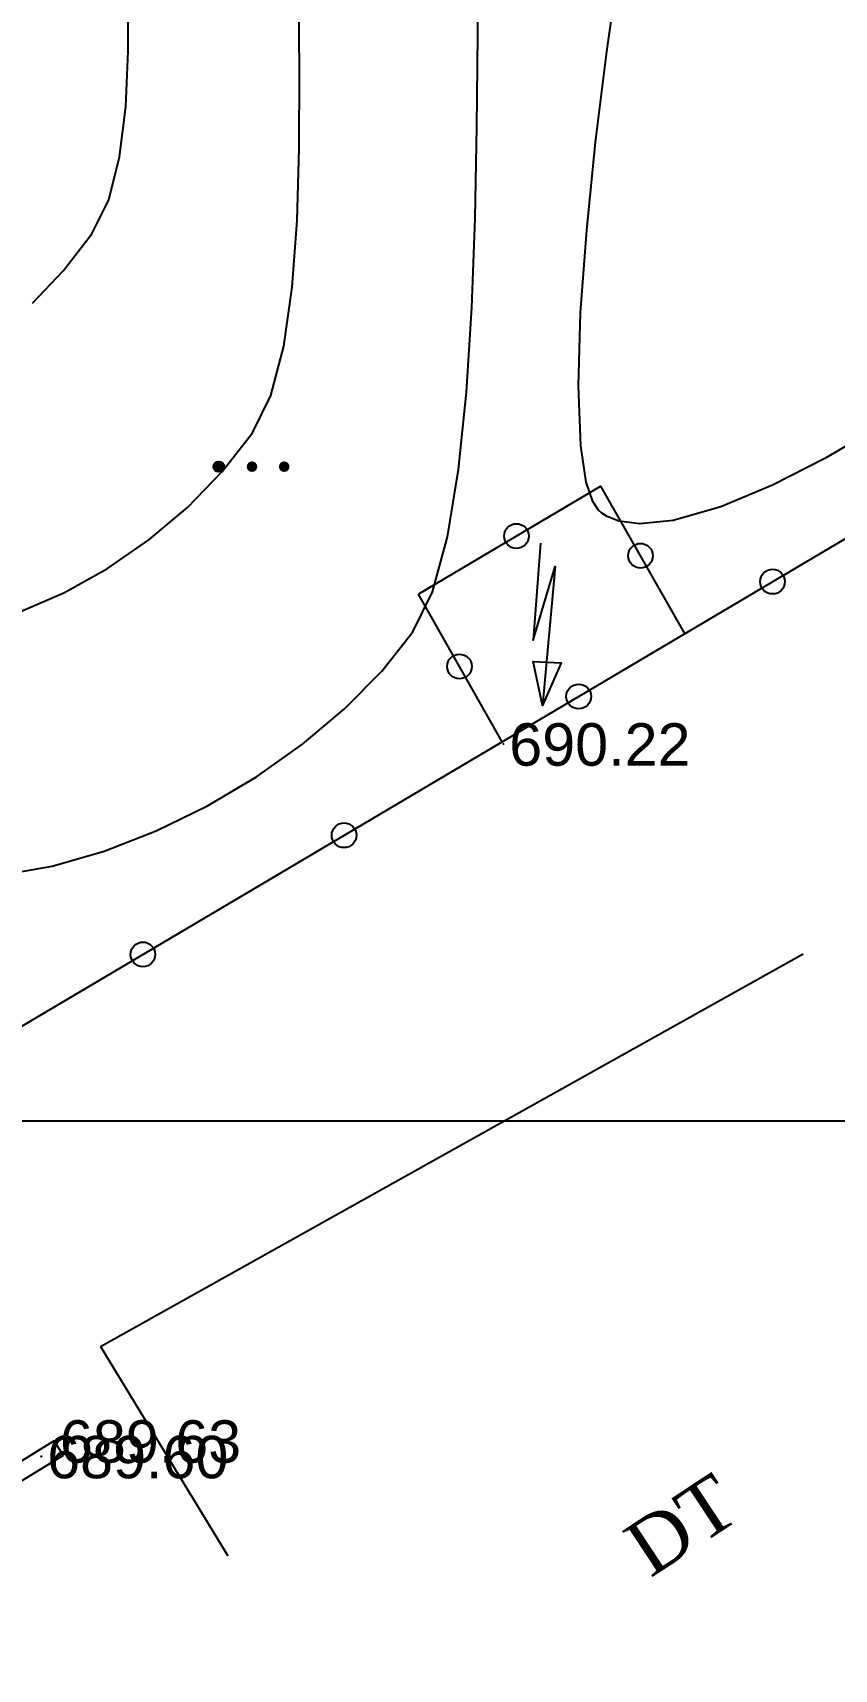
# Model space of a CAD drawing. Header units: feet. Extents: x 3381 to 683417, y 675186 to 4372291.
# Drawn here: x 682778.99 to 682797.89, y 4371929.95 to 4371968.52 of the extents above; entities that cross this region are included whole.
import ezdxf

# ---------------------------------------------------------------- set-up
doc = ezdxf.new("R2010")
doc.units = ezdxf.units.FT
doc.header["$MEASUREMENT"] = 0
doc.header["$PDMODE"] = 34
doc.header["$PDSIZE"] = 0.01
doc.layers.get('0').update_dxf_attribs({"linetype": 'CONTINUOUS'})
for name, color, linetype in [('0_Point_Height', 2, 'CONTINUOUS'), ('0_Point_Point', 7, 'CONTINUOUS'), ('col bitkisi', 7, 'CONTINUOUS'), ('Yazilar', 7, 'CONTINUOUS')]:
    doc.layers.add(name, color=color, linetype=linetype)
for name, color, linetype, lineweight in [('ANA HORIZONTAL', 24, 'CONTINUOUS', 30), ('das tikili', 5, 'CONTINUOUS', 0), ('HORIZANTAL', 24, 'CONTINUOUS', 13), ('km setka', 170, 'CONTINUOUS', 15)]:
    doc.layers.add(name, color=color, linetype=linetype, lineweight=lineweight)
doc.styles.get("Standard").update_dxf_attribs({"font": 'arial.ttf', "height": 1.5})

msp = doc.modelspace()

# ---------------------------------------------------------------- hatches: boundary and pattern name
at = {"layer": 'col bitkisi', "lineweight": 25, "ltscale": 1.5}
h = msp.add_hatch(color=256, dxfattribs=at)
edge = h.paths.add_edge_path()
edge.add_arc((682783.382, 4371958.297), 0.125, 0, 360)
h = msp.add_hatch(color=256, dxfattribs=at)
edge = h.paths.add_edge_path()
edge.add_arc((682784.164, 4371958.297), 0.125, 0, 360)
h = msp.add_hatch(color=256, dxfattribs=at)
edge = h.paths.add_edge_path()
edge.add_arc((682784.923, 4371958.297), 0.125, 0, 360)

# ---------------------------------------------------------------- linework, layer by layer
at = {"linetype": 'Continuous', "lineweight": 25}
for p, q in [((682801.469, 4371958.565, 690.121), (682777.319, 4371944.273, 690.108)), ((682792.39, 4371957.84, 690.117), (682788.087, 4371955.294, 690.115)), ((682794.368, 4371954.363, 668.222), (682792.39, 4371957.84, 64.195)), ((682790.065, 4371951.816, 681.217), (682788.087, 4371955.294, 77.191)), ((682779.5, 4371935.336, 689.629), (682770.877, 4371930.065, 686.749)), ((682779.5, 4371935.336, 689.629), (682779.709, 4371934.995, 689.629)), ((682779.709, 4371934.995, 689.629), (682771.462, 4371929.954, 686.875))]:
    msp.add_line(p, q, dxfattribs=at)
at = {"color": 1, "linetype": 'Continuous', "lineweight": 25}
msp.add_lwpolyline([(682790.968, 4371956.495), (682790.794, 4371954.207), (682791.316, 4371955.948), (682791.017, 4371952.665), (682790.794, 4371953.709), (682791.454, 4371953.671), (682791.017, 4371952.665)], dxfattribs=at)
at = {"linetype": 'Continuous', "lineweight": 25}
for centre in [(682790.399, 4371956.662, 690.116), (682793.324, 4371956.198, 349.405), (682796.437, 4371955.588, 690.118), (682789.056, 4371953.589, 373.182), (682791.866, 4371952.882, 690.116), (682786.335, 4371949.609, 690.113), (682781.592, 4371946.802, 690.11)]:
    msp.add_circle(centre, 0.291, dxfattribs=at)
msp.add_open_spline([(682691.713, 4372146.789), (682693.534, 4372143.319), (682699.84, 4372131.301), (682709.737, 4372113.319), (682723.732, 4372094.055), (682734.503, 4372073.857), (682745.466, 4372055.972), (682754.594, 4372038.568), (682768.009, 4372020.047), (682784.609, 4372005.758), (682796.144, 4371990.921), (682804.074, 4371980.439), (682815.392, 4371968.52), (682823.641, 4371957.828), (682828.085, 4371952.068)], degree=3, knots=[0, 0, 0, 0, 11.75951, 40.72321, 61.46233, 83.054979, 109.290717, 124.392744, 141.962718, 177.533008, 189.558821, 198.276488, 216.955448, 238.768866, 238.768866, 238.768866, 238.768866], dxfattribs=at)
at = {"layer": '0_Point_Point', "lineweight": 25}
for p in [(682790.094, 4371951.764, 690.218), (682779.5, 4371935.336, 689.629), (682779.199, 4371934.97, 689.604)]:
    msp.add_point(p, dxfattribs=at)
at = {"layer": 'ANA HORIZONTAL', "color": 16, "lineweight": 25, "elevation": 690}
msp.add_lwpolyline([(682798.852, 4371959.181), (682797.67, 4371958.49), (682796.433, 4371957.859), (682795.216, 4371957.352), (682794.092, 4371957.032), (682793.308, 4371956.952), (682792.812, 4371957.016), (682792.535, 4371957.126), (682792.413, 4371957.203), (682792.337, 4371957.272), (682792.202, 4371957.474), (682792.046, 4371957.929), (682791.914, 4371958.787), (682791.86, 4371960.205), (682791.913, 4371961.928), (682792.055, 4371963.871), (682792.266, 4371965.949), (682792.53, 4371968.079), (682792.829, 4371970.174)], dxfattribs=at)
at = {"layer": 'col bitkisi', "lineweight": 25, "ltscale": 1.5}
msp.add_circle((682783.382, 4371958.297), 0.125, dxfattribs=at)
at = {"layer": 'das tikili', "color": 0, "lineweight": 25}
msp.add_line((682780.596, 4371937.561, 689.594), (682783.593, 4371932.624, 689.594), dxfattribs=at)
at = {"layer": 'das tikili', "color": 0, "lineweight": 25, "elevation": 689.594}
msp.add_lwpolyline([(682780.596, 4371937.561), (682797.157, 4371946.819)], dxfattribs=at)
at = {"layer": 'HORIZANTAL', "color": 32, "linetype": 'Continuous', "lineweight": 25}
for points, elevation in [([(682778.242, 4371948.673), (682779.449, 4371948.885), (682780.679, 4371949.237), (682781.907, 4371949.714), (682783.112, 4371950.303), (682784.269, 4371950.988), (682785.356, 4371951.755), (682786.349, 4371952.591), (682787.224, 4371953.48), (682787.959, 4371954.408), (682788.418, 4371955.347), (682788.772, 4371956.641), (682789.035, 4371958.23), (682789.221, 4371960.052), (682789.346, 4371962.048), (682789.423, 4371964.156), (682789.467, 4371966.316), (682789.492, 4371968.467), (682789.513, 4371970.549)], 690.5), ([(682778.652, 4371954.864), (682779.724, 4371955.323), (682780.758, 4371955.896), (682781.735, 4371956.572), (682782.642, 4371957.338), (682783.46, 4371958.183), (682784.174, 4371959.096), (682784.608, 4371959.977), (682784.914, 4371961.137), (682785.114, 4371962.528), (682785.229, 4371964.101), (682785.279, 4371965.807), (682785.286, 4371967.597), (682785.271, 4371969.423)], 691), ([(682778.989, 4371962.15), (682779.721, 4371962.92), (682780.388, 4371963.784), (682780.785, 4371964.584), (682781.042, 4371965.596), (682781.186, 4371966.781), (682781.244, 4371968.102), (682781.241, 4371969.521)], 691.5)]:
    msp.add_lwpolyline(points, dxfattribs=dict(at, elevation=elevation))
at = {"layer": 'km setka', "lineweight": 25, "flags": 128}
msp.add_lwpolyline([(682601.007, 4371942.877), (682852.088, 4371942.877)], dxfattribs=at)

# ---------------------------------------------------------------- texts
at = {"layer": '0_Point_Height', "color": 0, "lineweight": 25}
for s, p in [('690.22', (682790.23, 4371951.25, 690.218)), ('689.63', (682779.636, 4371934.822, 689.629)), ('689.60', (682779.335, 4371934.456, 689.604))]:
    msp.add_text(s, height=1, dxfattribs=at).set_placement(p)
at = {"layer": 'Yazilar', "lineweight": 25, "insert": (682792.841, 4371933.18, 689.594), "char_height": 1.3, "width": 0.10588, "attachment_point": 1, "rotation": 33.4732}
msp.add_mtext('{\\fTimes New Roman|b0|i0|c0|p18;DT}', dxfattribs=at)

doc.saveas('drawing.dxf')
